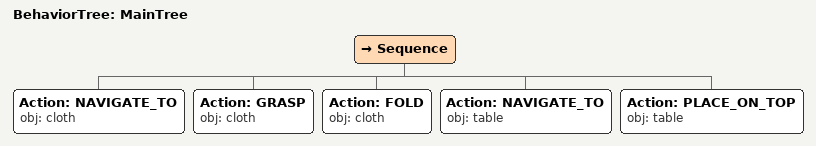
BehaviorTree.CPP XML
<root main_tree_to_execute="MainTree">
  <BehaviorTree ID="MainTree">
    <Sequence>
      <!-- Navigate to cloth -->
      <Action ID="NAVIGATE_TO" obj="cloth"/>
      <!-- Grasp cloth -->
      <Action ID="GRASP" obj="cloth"/>
      <!-- Fold cloth (one side over the other) -->
      <Action ID="FOLD" obj="cloth"/>
      <!-- Navigate to table -->
      <Action ID="NAVIGATE_TO" obj="table"/>
      <!-- Place on table -->
      <Action ID="PLACE_ON_TOP" obj="table"/>
    </Sequence>
  </BehaviorTree>
</root>
